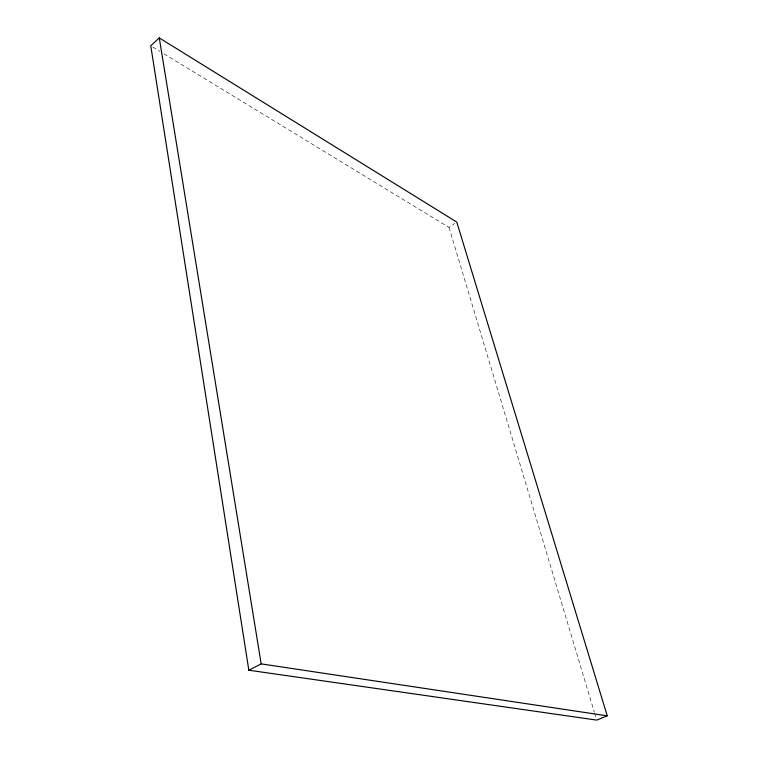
<?xml version="1.0" encoding="UTF-8"?>
<svg xmlns="http://www.w3.org/2000/svg" width="758" height="758" viewBox="0 0 758 758"><rect width="100%" height="100%" fill="white"/><g stroke="black" fill="none" stroke-linecap="round" stroke-linejoin="round"><path stroke-width="0.57" stroke-dasharray="3.79 2.84" d="M163.899 53.78L449.02 227.428L454.847 223.421M152.784 47.005L159.853 51.317M449.02 227.428L594.329 712.169M594.67 713.306L596.025 717.835"/><path stroke-width="1.14" d="M159.265 37.9L150.757 45.774L248.842 670.214L596.707 720.1L607.243 715.836L456.78 222.085L159.265 37.9L261.178 663.875L248.842 670.214M261.178 663.875L607.243 715.836"/></g></svg>
